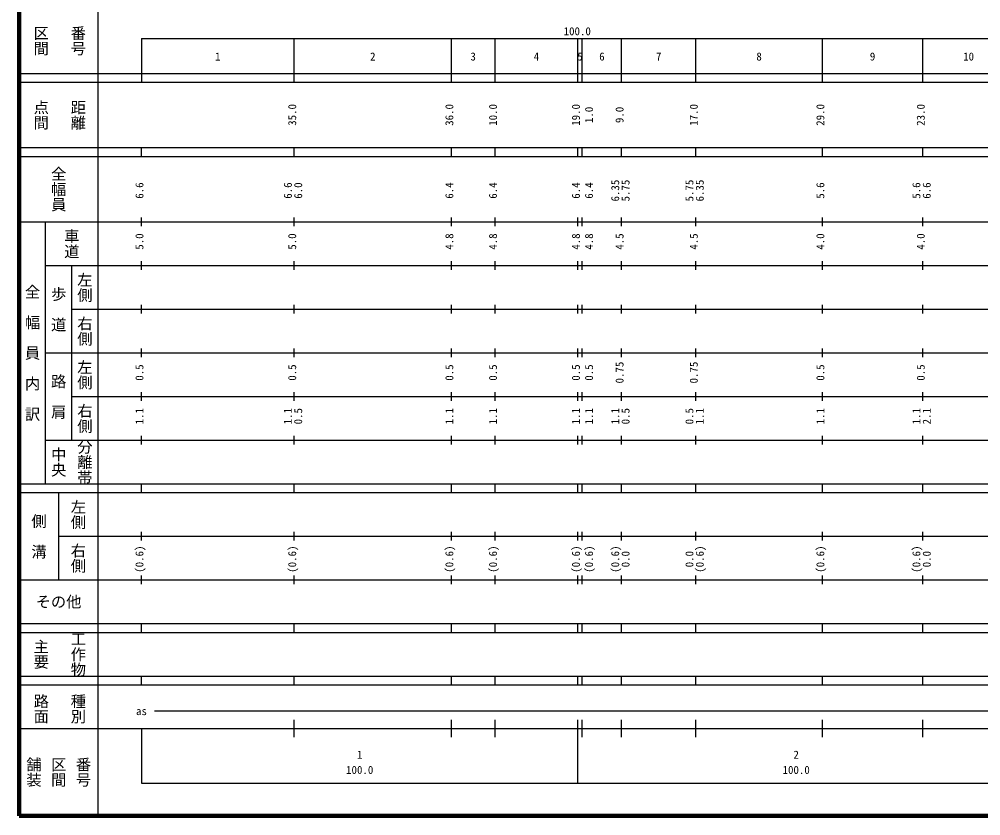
# Model space of a CAD drawing. Units: millimetres on the paper. Extents: x 40 to 680, y 20 to 380.
# Drawn here: x 40 to 260.3, y 20 to 202.4 of the extents above; entities that cross this region are included whole.
import ezdxf
from ezdxf.enums import TextEntityAlignment as Align

# ---------------------------------------------------------------- set-up
doc = ezdxf.new("R2010")
doc.units = ezdxf.units.MM
doc.layers.add('M-TTL', color=2, linetype='Continuous', lineweight=140)
doc.layers.add('M-TTL-BAND', color=7, linetype='Continuous', lineweight=25)
doc.styles.add('@ＭＳ ゴシック', font='')
doc.styles.add('ＭＳ ゴシック', font='')
doc.styles.get('@ＭＳ ゴシック').set_extended_font_data('@MS Gothic')
doc.styles.get('ＭＳ ゴシック').set_extended_font_data('MS Gothic')

msp = doc.modelspace()

# ---------------------------------------------------------------- linework, layer by layer
at = {"layer": 'M-TTL'}
for p, q in [((40, 380), (40, 20)), ((40, 20), (680, 20))]:
    msp.add_line(p, q, dxfattribs=at)
at = {"layer": 'M-TTL-BAND'}
for p, q in [((58, 370), (58, 20)), ((68, 198), (579, 198)), ((68, 198), (68, 188)), ((103, 188), (103, 198)), ((139, 188), (139, 198)), ((149, 188), (149, 198)), ((168, 188), (168, 198)), ((169, 188), (169, 198)), ((178, 188), (178, 198)), ((195, 188), (195, 198)), ((224, 188), (224, 198)), ((247, 188), (247, 198)), ((40, 190), (579, 190)), ((40, 188), (579, 188)), ((40, 173), (579, 173)), ((68, 171), (68, 173)), ((103, 171), (103, 173)), ((139, 171), (139, 173)), ((149, 171), (149, 173)), ((168, 171), (168, 173)), ((169, 171), (169, 173)), ((178, 171), (178, 173)), ((195, 171), (195, 173)), ((224, 171), (224, 173)), ((247, 171), (247, 173)), ((40, 171), (579, 171)), ((68, 155), (68, 157)), ((103, 155), (103, 157)), ((139, 155), (139, 157)), ((149, 155), (149, 157)), ((168, 155), (168, 157)), ((169, 155), (169, 157)), ((178, 155), (178, 157)), ((195, 155), (195, 157)), ((224, 155), (224, 157)), ((247, 155), (247, 157)), ((40, 156), (579, 156)), ((46, 96), (46, 156)), ((46, 146), (579, 146)), ((52, 146), (52, 106)), ((68, 145), (68, 147)), ((103, 145), (103, 147)), ((139, 145), (139, 147)), ((149, 145), (149, 147)), ((168, 145), (168, 147)), ((169, 145), (169, 147)), ((178, 145), (178, 147)), ((195, 145), (195, 147)), ((224, 145), (224, 147)), ((247, 145), (247, 147)), ((68, 135), (68, 137)), ((103, 135), (103, 137)), ((139, 135), (139, 137)), ((149, 135), (149, 137)), ((168, 135), (168, 137)), ((169, 135), (169, 137)), ((178, 135), (178, 137)), ((195, 135), (195, 137)), ((224, 135), (224, 137)), ((247, 135), (247, 137)), ((52, 136), (579, 136)), ((46, 126), (579, 126)), ((68, 125), (68, 127)), ((103, 125), (103, 127)), ((139, 125), (139, 127)), ((149, 125), (149, 127)), ((168, 125), (168, 127)), ((169, 125), (169, 127)), ((178, 125), (178, 127)), ((195, 125), (195, 127)), ((224, 125), (224, 127)), ((247, 125), (247, 127)), ((68, 115), (68, 117)), ((103, 115), (103, 117)), ((139, 115), (139, 117)), ((149, 115), (149, 117)), ((168, 115), (168, 117)), ((169, 115), (169, 117)), ((178, 115), (178, 117)), ((195, 115), (195, 117)), ((224, 115), (224, 117)), ((247, 115), (247, 117)), ((52, 116), (579, 116)), ((46, 106), (579, 106)), ((68, 105), (68, 107)), ((103, 105), (103, 107)), ((139, 105), (139, 107)), ((149, 105), (149, 107)), ((168, 105), (168, 107)), ((169, 105), (169, 107)), ((178, 105), (178, 107)), ((195, 105), (195, 107)), ((224, 105), (224, 107)), ((247, 105), (247, 107)), ((40, 96), (579, 96)), ((68, 94), (68, 96)), ((103, 94), (103, 96)), ((139, 94), (139, 96)), ((149, 94), (149, 96)), ((168, 94), (168, 96)), ((169, 94), (169, 96)), ((178, 94), (178, 96)), ((195, 94), (195, 96)), ((224, 94), (224, 96)), ((247, 94), (247, 96)), ((40, 94), (579, 94)), ((49, 94), (49, 74)), ((49, 84), (579, 84)), ((68, 83), (68, 85)), ((103, 83), (103, 85)), ((139, 83), (139, 85)), ((149, 83), (149, 85)), ((168, 83), (168, 85)), ((169, 83), (169, 85)), ((178, 83), (178, 85)), ((195, 83), (195, 85)), ((224, 83), (224, 85)), ((247, 83), (247, 85)), ((68, 73), (68, 75)), ((103, 73), (103, 75)), ((139, 73), (139, 75)), ((149, 73), (149, 75)), ((168, 73), (168, 75)), ((169, 73), (169, 75)), ((178, 73), (178, 75)), ((195, 73), (195, 75)), ((224, 73), (224, 75)), ((247, 73), (247, 75)), ((40, 74), (579, 74)), ((40, 64), (579, 64)), ((68, 62), (68, 64)), ((103, 62), (103, 64)), ((139, 62), (139, 64)), ((149, 62), (149, 64)), ((168, 62), (168, 64)), ((169, 62), (169, 64)), ((178, 62), (178, 64)), ((195, 62), (195, 64)), ((224, 62), (224, 64)), ((247, 62), (247, 64)), ((40, 62), (579, 62)), ((40, 52), (579, 52)), ((68, 50), (68, 52)), ((103, 50), (103, 52)), ((139, 50), (139, 52)), ((149, 50), (149, 52)), ((168, 50), (168, 52)), ((169, 50), (169, 52)), ((178, 50), (178, 52)), ((195, 50), (195, 52)), ((224, 50), (224, 52)), ((247, 50), (247, 52)), ((40, 50), (579, 50)), ((71, 44), (580, 44)), ((103, 38), (103, 42)), ((139, 38), (139, 42)), ((149, 38), (149, 42)), ((168, 27.5), (168, 42)), ((169, 38), (169, 42)), ((178, 38), (178, 42)), ((195, 38), (195, 42)), ((224, 38), (224, 42)), ((247, 38), (247, 42)), ((40, 40), (579, 40)), ((68, 40), (68, 27.5)), ((68, 27.5), (579, 27.5))]:
    msp.add_line(p, q, dxfattribs=at)

# ---------------------------------------------------------------- texts
at = {"layer": 'M-TTL-BAND', "style": '@ＭＳ ゴシック'}
for s, p in [('区間', (45, 197.5)), ('番号', (53.5, 197.5)), ('点間', (45, 180.5)), ('距離', (53.5, 180.5)), ('全幅員', (49, 163.5)), ('車道', (52, 151)), ('左側', (55, 141)), ('全\u3000幅\u3000員\u3000内\u3000訳', (43, 126)), ('歩\u3000道', (49, 136)), ('右側', (55, 131)), ('左側', (55, 121)), ('路\u3000肩', (49, 116)), ('右側', (55, 111)), ('分離帯', (55, 101)), ('中央', (49, 101)), ('左側', (53.5, 89)), ('側\u3000溝', (44.5, 84)), ('右側', (53.5, 79)), ('工作物', (53.5, 57)), ('主要', (45, 57)), ('路面', (45, 44.5)), ('種別', (53.5, 44.5)), ('舗装', (43.333, 30)), ('区間', (49, 30)), ('番号', (54.667, 30))]:
    msp.add_text(s, height=2.566, rotation=270, dxfattribs=at).set_placement(p, align=Align.MIDDLE_CENTER)
at = {"layer": 'M-TTL-BAND', "style": 'ＭＳ ゴシック'}
for s, p in [('100.0', (167.844, 198.195)), ('1', (85.5, 192.405)), ('2', (121, 192.405)), ('3', (144, 192.405)), ('4', (158.5, 192.405)), ('5', (168.5, 192.405)), ('6', (173.5, 192.405)), ('7', (186.5, 192.405)), ('8', (209.5, 192.405)), ('9', (235.5, 192.405)), ('10', (257.5, 192.405)), ('as', (68, 42.5)), ('1', (118, 32.523)), ('2', (218, 32.523)), ('100.0', (118, 29.033)), ('100.0', (218, 29.033))]:
    msp.add_text(s, height=1.833, dxfattribs=at).set_placement(p, align=Align.BOTTOM_CENTER)
for s, p in [('35.0', (104, 180.5)), ('36.0', (140, 180.5)), ('10.0', (150, 180.5)), ('19.0', (169, 180.5)), ('17.0', (196, 180.5)), ('29.0', (225, 180.5)), ('23.0', (248, 180.5)), ('1.0', (172, 180.5)), ('9.0', (179, 180.5)), ('6.35', (178, 163.174)), ('5.75', (180.37, 163.174)), ('5.75', (195, 163.174)), ('6.35', (197.37, 163.174)), ('6.6', (69, 163.174)), ('6.6', (103, 163.174)), ('6.0', (105.37, 163.174)), ('6.4', (140, 163.174)), ('6.4', (150, 163.174)), ('6.4', (169, 163.174)), ('6.4', (172, 163.174)), ('5.6', (225, 163.174)), ('5.6', (247, 163.174)), ('6.6', (249.37, 163.174)), ('5.0', (69, 151.5)), ('5.0', (104, 151.5)), ('4.8', (140, 151.5)), ('4.8', (150, 151.5)), ('4.8', (169, 151.5)), ('4.8', (172, 151.5)), ('4.5', (179, 151.5)), ('4.5', (196, 151.5)), ('4.0', (225, 151.5)), ('4.0', (248, 151.5)), ('0.75', (179, 121.5)), ('0.75', (196, 121.5)), ('0.5', (69, 121.5)), ('0.5', (104, 121.5)), ('0.5', (140, 121.5)), ('0.5', (150, 121.5)), ('0.5', (169, 121.5)), ('0.5', (172, 121.5)), ('0.5', (225, 121.5)), ('0.5', (248, 121.5)), ('1.1', (69, 111.5)), ('1.1', (103, 111.5)), ('0.5', (105.37, 111.5)), ('1.1', (140, 111.5)), ('1.1', (150, 111.5)), ('1.1', (169, 111.5)), ('1.1', (172, 111.5)), ('1.1', (178, 111.5)), ('0.5', (180.37, 111.5)), ('0.5', (195, 111.5)), ('1.1', (197.37, 111.5)), ('1.1', (225, 111.5)), ('1.1', (247, 111.5)), ('2.1', (249.37, 111.5)), ('(0.6)', (69, 78.764)), ('(0.6)', (104, 78.764)), ('(0.6)', (140, 78.764)), ('(0.6)', (150, 78.764)), ('(0.6)', (169, 78.764)), ('(0.6)', (172, 78.764)), ('(0.6)', (178, 78.764)), ('(0.6)', (197.37, 78.764)), ('(0.6)', (225, 78.764)), ('(0.6)', (247, 78.764)), ('0.0', (180.37, 78.764)), ('0.0', (195, 78.764)), ('0.0', (249.37, 78.764))]:
    msp.add_text(s, height=1.833, rotation=90, dxfattribs=at).set_placement(p, align=Align.BOTTOM_CENTER)
msp.add_text('その他', height=2.566, dxfattribs=at).set_placement((49, 69), align=Align.MIDDLE_CENTER)

doc.saveas('drawing.dxf')
